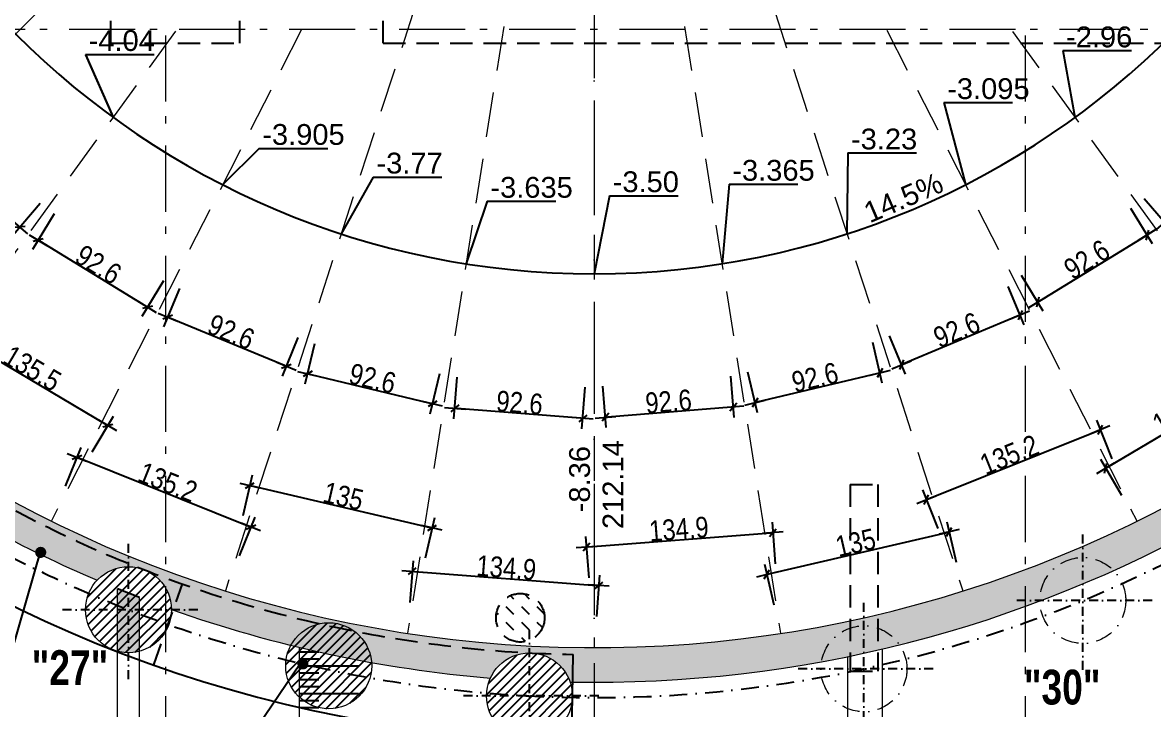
# Model space of a CAD drawing. Header units: centimetres. Extents: x 13865 to 22908, y -23237 to -19037.
# Drawn here: x 14992 to 15807, y -22697 to -22202 of the extents above; entities that cross this region are included whole.
import ezdxf
from ezdxf.enums import TextEntityAlignment as Align

# ---------------------------------------------------------------- set-up
doc = ezdxf.new("R2010")
doc.units = ezdxf.units.CM
doc.header["$LTSCALE"] = 25.4
doc.header["$PDMODE"] = 1
doc.header["$PDSIZE"] = -2
for name, pattern in [('CACHEX2', [19.05, 12.7, -6.35]), ('Style de ligne -6', [1.04164, 0.625, -0.20828, 0.06943, -0.13893]), ('TIRETPTX2', [50.8, 25.4, -12.7, 0, -12.7])]:
    doc.linetypes.add(name, pattern=pattern)
for name, color, linetype in [('01_cote_gen', 4, 'Continuous'), ('01_linteaux', 2, 'Continuous'), ('01_murs_sup', 2, 'CACHEX2'), ('01_poch_murs', 253, 'Continuous'), ('01_texte', 230, 'Continuous'), ('AA_COTES', 2, 'Continuous')]:
    doc.layers.add(name, color=color, linetype=linetype)
for name, color, linetype, lineweight in [('01_murs_coup', 5, 'Continuous', 60), ('01_PIEUX', 5, 'Continuous', 60), ('B Général', 7, 'Continuous', 5)]:
    doc.layers.add(name, color=color, linetype=linetype, lineweight=lineweight)
doc.styles.add('impact', font='impact.ttf')
doc.styles.add('MATTE_TXT', font='arial.ttf')
doc.styles.add('STYLE2', font='ARIALN.TTF')
doc.dimstyles.new('JB50', dxfattribs={"dimscale": 0.1, "dimtxt": 150, "dimasz": 15, "dimexe": 0.1, "dimexo": 0.1, "dimgap": 0.09, "dimtad": 1, "dimdec": 1, "dimdsep": 46, "dimtxsty": 'STYLE2', "dimblk1": 'BOND_G', "dimblk2": 'BOND_D', "dimsah": 1, "dimcen": 1.5, "dimdle": 0.01, "dimse1": 1, "dimse2": 1, "dimclrd": 4, "dimclre": 2, "dimclrt": 6, "dimazin": 2, "dimtfac": 2.333333, "dimtdec": 1, "dimtix": 1, "dimtmove": 2, "dimatfit": 3, "dimldrblk": 'BOND_G', "dimfxl": 1, "dimtolj": 1, "dimtzin": 0, "dimarcsym": 0})

# ---------------------------------------------------------------- blocks, each defined once
blk = doc.blocks.new('BOND_G')
at = {"layer": 'AA_COTES', "color": 0}
for p, q in [((0, -5), (0, 15)), ((5, 0), (-5, 0)), ((1.77, 1.77), (-1.77, -1.77))]:
    blk.add_line(p, q, dxfattribs=at)
blk = doc.blocks.new('BOND_D')
at = {"layer": 'AA_COTES', "color": 0}
for p, q in [((5, 0), (-5, 0)), ((-1.77, -1.77), (1.77, 1.77)), ((0, 5), (0, -15))]:
    blk.add_line(p, q, dxfattribs=at)
blk = doc.blocks.new('*D287')
at = {"layer": '01_cote_gen', "color": 4, "lineweight": -2, "transparency": 16777216}
blk.add_line((15393.95, -22487.43), (15304.65, -22480.4), dxfattribs=at)
at = {"layer": 'Defpoints', "color": 0, "transparency": 16777216}
for p in [(15311.36, -22376.01), (15403.65, -22383.27), (15303.16, -22480.29)]:
    blk.add_point(p, dxfattribs=at)
at = {"layer": '01_cote_gen', "color": 4, "lineweight": -2, "transparency": 16777216, "xscale": 1.5, "yscale": 1.5, "zscale": 1.5}
for name, p, rotation in [('BOND_D', (15303.16, -22480.29), 175.5004257909797), ('BOND_G', (15395.44, -22487.55), 355.5004257909797)]:
    blk.add_blockref(name, p, dxfattribs=dict(at, rotation=rotation))
at = {"layer": '01_cote_gen', "color": 6, "lineweight": 0, "transparency": 16777216, "insert": (15349.9, -22476.27), "char_height": 15, "attachment_point": 5, "rotation": 355.50043, "style": 'STYLE2'}
blk.add_mtext('\\A1;92.6', dxfattribs=at)
blk = doc.blocks.new('*D288')
at = {"layer": '01_cote_gen', "color": 4, "lineweight": -2, "transparency": 16777216}
blk.add_line((15285.65, -22476.68), (15198.56, -22455.77), dxfattribs=at)
at = {"layer": 'Defpoints', "color": 0, "transparency": 16777216}
for p in [(15221.35, -22354.4), (15311.36, -22376.01), (15197.1, -22455.42)]:
    blk.add_point(p, dxfattribs=at)
at = {"layer": '01_cote_gen', "color": 4, "lineweight": -2, "transparency": 16777216, "xscale": 1.5, "yscale": 1.5, "zscale": 1.5}
for name, p, rotation in [('BOND_D', (15197.1, -22455.42), 166.5012672106668), ('BOND_G', (15287.11, -22477.03), 346.5012672106668)]:
    blk.add_blockref(name, p, dxfattribs=dict(at, rotation=rotation))
at = {"layer": '01_cote_gen', "color": 6, "lineweight": 0, "transparency": 16777216, "insert": (15243.89, -22458.77), "char_height": 15, "attachment_point": 5, "rotation": 346.50127, "style": 'STYLE2'}
blk.add_mtext('\\A1;92.6', dxfattribs=at)
blk = doc.blocks.new('*D289')
at = {"layer": '01_cote_gen', "color": 4, "lineweight": -2, "transparency": 16777216}
blk.add_line((15180.35, -22449.46), (15097.59, -22415.19), dxfattribs=at)
at = {"layer": 'Defpoints', "color": 0, "transparency": 16777216}
for p in [(15135.82, -22318.98), (15221.35, -22354.4), (15096.21, -22414.62)]:
    blk.add_point(p, dxfattribs=at)
at = {"layer": '01_cote_gen', "color": 4, "lineweight": -2, "transparency": 16777216, "xscale": 1.5, "yscale": 1.5, "zscale": 1.5}
for name, p, rotation in [('BOND_D', (15096.21, -22414.62), 157.5020773191621), ('BOND_G', (15181.74, -22450.04), 337.502077319162)]:
    blk.add_blockref(name, p, dxfattribs=dict(at, rotation=rotation))
at = {"layer": '01_cote_gen', "color": 6, "lineweight": 0, "transparency": 16777216, "insert": (15141.91, -22425.24), "char_height": 15, "attachment_point": 5, "rotation": 337.50208, "style": 'STYLE2'}
blk.add_mtext('\\A1;92.6', dxfattribs=at)
blk = doc.blocks.new('*D290')
at = {"layer": '01_cote_gen', "color": 4, "lineweight": -2, "transparency": 16777216}
blk.add_line((15080.35, -22406.63), (15003.98, -22359.83), dxfattribs=at)
at = {"layer": 'Defpoints', "color": 0, "transparency": 16777216}
for p in [(15056.88, -22270.61), (15135.82, -22318.98), (15002.7, -22359.05)]:
    blk.add_point(p, dxfattribs=at)
at = {"layer": '01_cote_gen', "color": 4, "lineweight": -2, "transparency": 16777216, "xscale": 1.5, "yscale": 1.5, "zscale": 1.5}
for name, p, rotation in [('BOND_D', (15002.7, -22359.05), 148.5028362771669), ('BOND_G', (15081.63, -22407.41), 328.502836277167)]:
    blk.add_blockref(name, p, dxfattribs=dict(at, rotation=rotation))
at = {"layer": '01_cote_gen', "color": 6, "lineweight": 0, "transparency": 16777216, "insert": (15046.17, -22376.69), "char_height": 15, "attachment_point": 5, "rotation": 328.50284, "style": 'STYLE2'}
blk.add_mtext('\\A1;92.6', dxfattribs=at)
blk = doc.blocks.new('*D291')
at = {"layer": '01_cote_gen', "color": 4, "lineweight": -2, "transparency": 16777216}
blk.add_line((14988.37, -22348.53), (14920.26, -22290.36), dxfattribs=at)
at = {"layer": 'Defpoints', "color": 0, "transparency": 16777216}
for p in [(14986.48, -22210.5), (15056.88, -22270.61), (14919.12, -22289.38)]:
    blk.add_point(p, dxfattribs=at)
at = {"layer": '01_cote_gen', "color": 4, "lineweight": -2, "transparency": 16777216, "xscale": 1.5, "yscale": 1.5, "zscale": 1.5}
for name, p, rotation in [('BOND_D', (14919.12, -22289.38), 139.5035253965985), ('BOND_G', (14989.51, -22349.5), 319.5035253965985)]:
    blk.add_blockref(name, p, dxfattribs=dict(at, rotation=rotation))
at = {"layer": '01_cote_gen', "color": 6, "lineweight": 0, "transparency": 16777216, "insert": (14959.29, -22313.61), "char_height": 15, "attachment_point": 5, "rotation": 319.50353, "style": 'STYLE2'}
blk.add_mtext('\\A1;92.6', dxfattribs=at)
blk = doc.blocks.new('*D292')
at = {"layer": '01_cote_gen', "color": 4, "lineweight": -2, "transparency": 16777216}
blk.add_line((15502.59, -22479.51), (15413.28, -22486.54), dxfattribs=at)
at = {"layer": 'Defpoints', "color": 0, "transparency": 16777216}
for p in [(15495.95, -22376.01), (15403.65, -22383.27), (15411.79, -22486.66)]:
    blk.add_point(p, dxfattribs=at)
at = {"layer": '01_cote_gen', "color": 4, "lineweight": -2, "transparency": 16777216, "xscale": 1.5, "yscale": 1.5, "zscale": 1.5}
for name, p, rotation in [('BOND_G', (15504.08, -22479.39), 4.500000055383282), ('BOND_D', (15411.79, -22486.66), 184.5000000553833)]:
    blk.add_blockref(name, p, dxfattribs=dict(at, rotation=rotation))
at = {"layer": '01_cote_gen', "color": 6, "lineweight": 0, "transparency": 16777216, "insert": (15457.33, -22475.38), "char_height": 15, "attachment_point": 5, "rotation": 4.5, "style": 'STYLE2'}
blk.add_mtext('\\A1;92.6', dxfattribs=at)
blk = doc.blocks.new('*D293')
at = {"layer": '01_cote_gen', "color": 4, "lineweight": -2, "transparency": 16777216}
blk.add_line((15608.32, -22455.16), (15521.12, -22475.81), dxfattribs=at)
at = {"layer": 'Defpoints', "color": 0, "transparency": 16777216}
for p in [(15586.06, -22354.67), (15495.95, -22376.01), (15519.66, -22476.16)]:
    blk.add_point(p, dxfattribs=at)
at = {"layer": '01_cote_gen', "color": 4, "lineweight": -2, "transparency": 16777216, "xscale": 1.5, "yscale": 1.5, "zscale": 1.5}
for name, p, rotation in [('BOND_G', (15609.78, -22454.82), 13.32362844039355), ('BOND_D', (15519.66, -22476.16), 193.3236284403936)]:
    blk.add_blockref(name, p, dxfattribs=dict(at, rotation=rotation))
at = {"layer": '01_cote_gen', "color": 6, "lineweight": 0, "transparency": 16777216, "insert": (15562.95, -22458.03), "char_height": 15, "attachment_point": 5, "rotation": 13.32363, "style": 'STYLE2'}
blk.add_mtext('\\A1;92.6', dxfattribs=at)
blk = doc.blocks.new('*D294')
at = {"layer": '01_cote_gen', "color": 4, "lineweight": -2, "transparency": 16777216}
blk.add_line((15709.45, -22413.68), (15626.77, -22448.22), dxfattribs=at)
at = {"layer": 'Defpoints', "color": 0, "transparency": 16777216}
for p in [(15671.5, -22318.97), (15586.06, -22354.67), (15625.39, -22448.8)]:
    blk.add_point(p, dxfattribs=at)
at = {"layer": '01_cote_gen', "color": 4, "lineweight": -2, "transparency": 16777216, "xscale": 1.5, "yscale": 1.5, "zscale": 1.5}
for name, p, rotation in [('BOND_G', (15710.83, -22413.1), 22.67637159840344), ('BOND_D', (15625.39, -22448.8), 202.6763715984034)]:
    blk.add_blockref(name, p, dxfattribs=dict(at, rotation=rotation))
at = {"layer": '01_cote_gen', "color": 6, "lineweight": 0, "transparency": 16777216, "insert": (15665.15, -22423.87), "char_height": 15, "attachment_point": 5, "rotation": 22.67637, "style": 'STYLE2'}
blk.add_mtext('\\A1;92.6', dxfattribs=at)
blk = doc.blocks.new('*D295')
at = {"layer": '01_cote_gen', "color": 4, "lineweight": -2, "transparency": 16777216}
blk.add_line((15801.19, -22356.15), (15724.81, -22402.96), dxfattribs=at)
at = {"layer": 'Defpoints', "color": 0, "transparency": 16777216}
for p in [(15750.35, -22270.32), (15671.42, -22318.7), (15723.53, -22403.74)]:
    blk.add_point(p, dxfattribs=at)
at = {"layer": '01_cote_gen', "color": 4, "lineweight": -2, "transparency": 16777216, "xscale": 1.5, "yscale": 1.5, "zscale": 1.5}
for name, p, rotation in [('BOND_G', (15802.47, -22355.37), 31.49999999504393), ('BOND_D', (15723.53, -22403.74), 211.499999995044)]:
    blk.add_blockref(name, p, dxfattribs=dict(at, rotation=rotation))
at = {"layer": '01_cote_gen', "color": 6, "lineweight": 0, "transparency": 16777216, "insert": (15759, -22373.02), "char_height": 15, "attachment_point": 5, "rotation": 31.5, "style": 'STYLE2'}
blk.add_mtext('\\A1;92.6', dxfattribs=at)
blk = doc.blocks.new('*D296')
at = {"layer": '01_cote_gen', "color": 4, "lineweight": -2, "transparency": 16777216}
blk.add_line((15884.33, -22287.11), (15816.21, -22345.29), dxfattribs=at)
at = {"layer": 'Defpoints', "color": 0, "transparency": 16777216}
for p in [(15820.84, -22210.47), (15750.44, -22270.59), (15815.07, -22346.26)]:
    blk.add_point(p, dxfattribs=at)
at = {"layer": '01_cote_gen', "color": 4, "lineweight": -2, "transparency": 16777216, "xscale": 1.5, "yscale": 1.5, "zscale": 1.5}
for name, p, rotation in [('BOND_G', (15885.47, -22286.13), 40.49999999484894), ('BOND_D', (15815.07, -22346.26), 220.4999999948489)]:
    blk.add_blockref(name, p, dxfattribs=dict(at, rotation=rotation))
at = {"layer": '01_cote_gen', "color": 6, "lineweight": 0, "transparency": 16777216, "insert": (15845.29, -22310.37), "char_height": 15, "attachment_point": 5, "rotation": 40.5, "style": 'STYLE2'}
blk.add_mtext('\\A1;92.6', dxfattribs=at)
blk = doc.blocks.new('*D303')
at = {"layer": '01_cote_gen', "color": 4, "lineweight": -2, "transparency": 16777216}
blk.add_line((14937.65, -22424.4), (15051.67, -22491.84), dxfattribs=at)
at = {"layer": 'Defpoints', "color": 0, "transparency": 16777216}
for p in [(14895.65, -22492.48), (15052.96, -22492.6), (15012.25, -22561.44)]:
    blk.add_point(p, dxfattribs=at)
at = {"layer": '01_cote_gen', "color": 4, "lineweight": -2, "transparency": 16777216, "xscale": 1.5, "yscale": 1.5, "zscale": 1.5}
for name, p, rotation in [('BOND_G', (14936.36, -22423.64), 149.3992875574409), ('BOND_D', (15052.96, -22492.6), 329.3992875574409)]:
    blk.add_blockref(name, p, dxfattribs=dict(at, rotation=rotation))
at = {"layer": '01_cote_gen', "color": 6, "lineweight": 0, "transparency": 16777216, "insert": (14998.56, -22451.52), "char_height": 15, "attachment_point": 5, "rotation": 329.39929, "style": 'STYLE2'}
blk.add_mtext('\\A1;135.5', dxfattribs=at)
blk = doc.blocks.new('*D304')
at = {"layer": '01_cote_gen', "color": 4, "lineweight": -2, "transparency": 16777216}
blk.add_line((15032.05, -22516.06), (15154.74, -22565.23), dxfattribs=at)
at = {"layer": 'Defpoints', "color": 0, "transparency": 16777216}
for p in [(15012.25, -22561.44), (15156.13, -22565.79), (15137.72, -22611.73)]:
    blk.add_point(p, dxfattribs=at)
at = {"layer": '01_cote_gen', "color": 4, "lineweight": -2, "transparency": 16777216, "xscale": 1.5, "yscale": 1.5, "zscale": 1.5}
for name, p, rotation in [('BOND_G', (15030.66, -22515.5), 158.1586289054542), ('BOND_D', (15156.13, -22565.79), 338.1586289054542)]:
    blk.add_blockref(name, p, dxfattribs=dict(at, rotation=rotation))
at = {"layer": '01_cote_gen', "color": 6, "lineweight": 0, "transparency": 16777216, "insert": (15096.25, -22533.53), "char_height": 15, "attachment_point": 5, "rotation": 338.15863, "style": 'STYLE2'}
blk.add_mtext('\\A1;135.2', dxfattribs=at)
blk = doc.blocks.new('*D305')
at = {"layer": '01_cote_gen', "color": 4, "lineweight": -2, "transparency": 16777216}
blk.add_line((15156.84, -22536.18), (15285.37, -22566.08), dxfattribs=at)
at = {"layer": 'Defpoints', "color": 0, "transparency": 16777216}
for p in [(15286.83, -22566.42), (15137.72, -22611.73), (15269.17, -22642.31)]:
    blk.add_point(p, dxfattribs=at)
at = {"layer": '01_cote_gen', "color": 4, "lineweight": -2, "transparency": 16777216, "xscale": 1.5, "yscale": 1.5, "zscale": 1.5}
for name, p, rotation in [('BOND_G', (15155.38, -22535.84), 166.9017639712213), ('BOND_D', (15286.83, -22566.42), 346.9017639712214)]:
    blk.add_blockref(name, p, dxfattribs=dict(at, rotation=rotation))
at = {"layer": '01_cote_gen', "color": 6, "lineweight": 0, "transparency": 16777216, "insert": (15222.84, -22543.66), "char_height": 15, "attachment_point": 5, "rotation": 346.90176, "style": 'STYLE2'}
blk.add_mtext('\\A1;135', dxfattribs=at)
blk = doc.blocks.new('*D306')
at = {"layer": '01_cote_gen', "color": 4, "lineweight": -2, "transparency": 16777216}
blk.add_line((15274.07, -22597.84), (15405.56, -22607.87), dxfattribs=at)
at = {"layer": 'Defpoints', "color": 0, "transparency": 16777216}
for p in [(15407.05, -22607.99), (15269.17, -22642.31), (15403.65, -22652.58)]:
    blk.add_point(p, dxfattribs=at)
at = {"layer": '01_cote_gen', "color": 4, "lineweight": -2, "transparency": 16777216, "xscale": 1.5, "yscale": 1.5, "zscale": 1.5}
for name, p, rotation in [('BOND_G', (15272.58, -22597.72), 175.6350250297888), ('BOND_D', (15407.05, -22607.99), 355.6350250297888)]:
    blk.add_blockref(name, p, dxfattribs=dict(at, rotation=rotation))
at = {"layer": '01_cote_gen', "color": 6, "lineweight": 0, "transparency": 16777216, "insert": (15340.4, -22595.21), "char_height": 15, "attachment_point": 5, "rotation": 355.63503, "style": 'STYLE2'}
blk.add_mtext('\\A1;134.9', dxfattribs=at)
blk = doc.blocks.new('*D307')
at = {"layer": '01_cote_gen', "color": 4, "lineweight": -2, "transparency": 16777216}
blk.add_line((15399.61, -22580.01), (15531.1, -22569.97), dxfattribs=at)
at = {"layer": 'Defpoints', "color": 0, "transparency": 16777216}
for p in [(15532.59, -22569.86), (15538.12, -22642.31), (15403.65, -22652.58)]:
    blk.add_point(p, dxfattribs=at)
at = {"layer": '01_cote_gen', "color": 4, "lineweight": -2, "transparency": 16777216, "xscale": 1.5, "yscale": 1.5, "zscale": 1.5}
for name, p, rotation in [('BOND_D', (15532.59, -22569.86), 4.36496560659475), ('BOND_G', (15398.12, -22580.12), 184.3649656065948)]:
    blk.add_blockref(name, p, dxfattribs=dict(at, rotation=rotation))
at = {"layer": '01_cote_gen', "color": 6, "lineweight": 0, "transparency": 16777216, "insert": (15464.77, -22567.34), "char_height": 15, "attachment_point": 5, "rotation": 4.36497, "style": 'STYLE2'}
blk.add_mtext('\\A1;134.9', dxfattribs=at)
blk = doc.blocks.new('*D308')
at = {"layer": '01_cote_gen', "color": 4, "lineweight": -2, "transparency": 16777216}
blk.add_line((15529.72, -22599.57), (15658.25, -22569.67), dxfattribs=at)
at = {"layer": 'Defpoints', "color": 0, "transparency": 16777216}
for p in [(15659.72, -22569.33), (15669.58, -22611.73), (15538.12, -22642.31)]:
    blk.add_point(p, dxfattribs=at)
at = {"layer": '01_cote_gen', "color": 4, "lineweight": -2, "transparency": 16777216, "xscale": 1.5, "yscale": 1.5, "zscale": 1.5}
for name, p, rotation in [('BOND_D', (15659.72, -22569.33), 13.09821898588035), ('BOND_G', (15528.26, -22599.91), 193.0982189858804)]:
    blk.add_blockref(name, p, dxfattribs=dict(at, rotation=rotation))
at = {"layer": '01_cote_gen', "color": 6, "lineweight": 0, "transparency": 16777216, "insert": (15592.25, -22577.15), "char_height": 15, "attachment_point": 5, "rotation": 13.09822, "style": 'STYLE2'}
blk.add_mtext('\\A1;135', dxfattribs=at)
blk = doc.blocks.new('*D309')
at = {"layer": '01_cote_gen', "color": 4, "lineweight": -2, "transparency": 16777216}
blk.add_line((15644.65, -22545.49), (15767.33, -22496.31), dxfattribs=at)
at = {"layer": 'Defpoints', "color": 0, "transparency": 16777216}
for p in [(15768.72, -22495.76), (15795.05, -22561.44), (15669.58, -22611.73)]:
    blk.add_point(p, dxfattribs=at)
at = {"layer": '01_cote_gen', "color": 4, "lineweight": -2, "transparency": 16777216, "xscale": 1.5, "yscale": 1.5, "zscale": 1.5}
for name, p, rotation in [('BOND_D', (15768.72, -22495.76), 21.84135758130381), ('BOND_G', (15643.25, -22546.04), 201.8413575813038)]:
    blk.add_blockref(name, p, dxfattribs=dict(at, rotation=rotation))
at = {"layer": '01_cote_gen', "color": 6, "lineweight": 0, "transparency": 16777216, "insert": (15703.14, -22513.78), "char_height": 15, "attachment_point": 5, "rotation": 21.84136, "style": 'STYLE2'}
blk.add_mtext('\\A1;135.2', dxfattribs=at)
blk = doc.blocks.new('*D310')
at = {"layer": '01_cote_gen', "color": 4, "lineweight": -2, "transparency": 16777216}
blk.add_line((15773.86, -22522.67), (15887.88, -22455.23), dxfattribs=at)
at = {"layer": 'Defpoints', "color": 0, "transparency": 16777216}
for p in [(15889.17, -22454.47), (15911.65, -22492.48), (15795.05, -22561.44)]:
    blk.add_point(p, dxfattribs=at)
at = {"layer": '01_cote_gen', "color": 4, "lineweight": -2, "transparency": 16777216, "xscale": 1.5, "yscale": 1.5, "zscale": 1.5}
for name, p, rotation in [('BOND_D', (15889.17, -22454.47), 30.60070277268213), ('BOND_G', (15772.57, -22523.43), 210.6007027726821)]:
    blk.add_blockref(name, p, dxfattribs=dict(at, rotation=rotation))
at = {"layer": '01_cote_gen', "color": 6, "lineweight": 0, "transparency": 16777216, "insert": (15826.97, -22482.35), "char_height": 15, "attachment_point": 5, "rotation": 30.6007, "style": 'STYLE2'}
blk.add_mtext('\\A1;135.5', dxfattribs=at)

msp = doc.modelspace()

# ---------------------------------------------------------------- hatches: boundary and pattern name
at = {"layer": '01_murs_sup', "ltscale": 3}
h = msp.add_hatch(dxfattribs=at)
h.set_pattern_fill('DASH', color=256, scale=2.5, angle=135)
h.set_pattern_definition([(135, (-7407.861, -11313.8405), (-11.2253202, 9e-16), [7.9375, -7.9375])])
h.paths.add_polyline_path([(15360.58, -22617.02, 0.610112), (15332.91, -22631.26, 0.576333), (15359.11, -22646.44)])
h.paths.add_polyline_path([(15360.58, -22617.02), (15359.11, -22646.44, 0.268768), (15367.91, -22631.26, 0.24215)])
at = {"layer": '01_poch_murs', "ltscale": 3}
h = msp.add_hatch(color=256, dxfattribs=at)
h.dxf.hatch_style = 1
h.paths.add_polyline_path([(14657.87, -21322.81), (14651.3, -21322.81, -0.273821), (14626, -21341.71), (14599.27, -21430.8, -0.220612), (14610.24, -21454.46, -0.379703), (14582.93, -21485.24), (14556.32, -21573.93, -0.233234), (14568.46, -21598.52, -0.393589), (14539.65, -21629.45), (14513.17, -21717.6, -0.233153), (14525.3, -21742.19, -0.319498), (14504.46, -21771.48), (14504.99, -21793.46), (14530, -21793.46), (14528.99, -21751.85), (14615.83, -21462.74, -0.201705), (14616.95, -21459.03)])
h.paths.add_polyline_path([(14530, -21793.46), (14504.99, -21793.46), (14507.88, -21913.17, -0.240193), (14528.07, -21932.81), (14533.37, -21932.81)])
h.paths.add_polyline_path([(14533.45, -21932.81), (14528.07, -21932.81, -0.082081), (14529.71, -21942.78, -0.255395), (14515.46, -21968.87, 0.060716), (14590.01, -22176.32, -0.427582), (14624.62, -22204.81), (14633.62, -22204.81, -0.082342)])
h.paths.add_polyline_path([(14633.62, -22204.81), (14624.62, -22204.81, -0.018495), (14624.7, -22207.1, -0.175361), (14617.52, -22226.94, 0.018369), (14653.42, -22283.4, -0.49138), (14692.27, -22313.39, -0.140327), (14687.58, -22329.8, 0.039537), (14785.13, -22435.51, -0.562063), (14830.38, -22463.05, -0.084286), (14828.64, -22473.28, 0.030117), (14917.69, -22537.26, -0.624137), (14967.72, -22561.72, -0.038185), (14967.36, -22566.44, 0.023759), (15045.2, -22604.23, -0.503932), (15094.71, -22609.91), (15094.71, -22597.12, -0.176123)])
h.paths.add_polyline_path([(16194, -22220.01, 0.004783), (16202.53, -22204.81), (16173.89, -22204.81, -0.175533), (15714.71, -22596.41), (15714.71, -22623.05, 0.003037), (15725.09, -22619.21, -0.003459), (15725.08, -22618.78, -0.673625), (15778.33, -22597.19, 0.039631), (15904.66, -22527.69, -0.058892), (15903.81, -22520.47, -0.595794), (15951.76, -22494.51, 0.039592), (16059.62, -22399.03, -0.114707), (16056.44, -22385.36, -0.523076), (16098.27, -22356.31, 0.045804)])
h.paths.add_polyline_path([(16098.27, -22356.31, 0.523076), (16056.44, -22385.36, 0.114707), (16059.62, -22399.03, 0.015814)], flags=17)
h.paths.add_polyline_path([(15951.76, -22494.51, 0.595794), (15903.81, -22520.47, 0.058892), (15904.66, -22527.69, 0.015814)], flags=17)
h.paths.add_polyline_path([(15778.33, -22597.19, 0.673625), (15725.08, -22618.78, 0.003459), (15725.09, -22619.21, 0.015815)], flags=17)
h.paths.add_polyline_path([(15714.71, -22596.41, -0.08989), (15403.76, -22652.76), (15403.76, -22677.76, 0.04526), (15567.67, -22662.89, -0.678492), (15623.99, -22650.74, 0.026046), (15714.71, -22623.05)])
h.paths.add_polyline_path([(15567.67, -22662.89, 0.015814), (15623.99, -22650.74, 0.678492)], flags=17)
h.paths.add_polyline_path([(15403.76, -22652.76, -0.089312), (15094.71, -22597.12), (15094.71, -22609.91, -0.130083), (15098.85, -22625.22, 0.064835), (15328.86, -22674.68, -0.678492), (15386.4, -22677.6, 0.004763), (15403.76, -22677.76)])
at = {"layer": '01_poch_murs'}
h = msp.add_hatch(dxfattribs=at)
h.set_pattern_fill('ANSI31', color=256, scale=1.5)
h.set_pattern_definition([(45, (-3140.84, -13922.1297), (-3.367596, 3.367596), [])])
h.paths.add_polyline_path([(15067.85, -22594.4, 0.414214), (15036.85, -22625.4), (15067.85, -22625.4)])
h.paths.add_polyline_path([(15067.85, -22625.4), (15036.85, -22625.4, 0.414214), (15067.85, -22656.4)])
h.paths.add_polyline_path([(15067.85, -22594.4), (15067.85, -22625.4), (15098.85, -22625.4, 0.414214)])
h.paths.add_polyline_path([(15098.85, -22625.4), (15067.85, -22625.4), (15067.85, -22656.4, 0.414214)])
at = {"layer": '01_poch_murs', "ltscale": 3}
h = msp.add_hatch(color=256, dxfattribs=at)
h.dxf.hatch_style = 1
h.paths.add_polyline_path([(15075.85, -22628.48, -0.002325), (15067.85, -22625.4), (15067.85, -22656.4, 0.065347), (15075.85, -22655.35)])
h.paths.add_polyline_path([(15067.85, -22625.4), (15059.85, -22645.89), (15059.85, -22655.35, 0.065347), (15067.85, -22656.4)])
h.paths.add_polyline_path([(15067.85, -22613.53), (15059.85, -22610.36), (15059.85, -22622.22, 0.002334), (15067.85, -22625.4)])
h.paths.add_polyline_path([(15071.86, -22615.12), (15067.85, -22613.53), (15067.85, -22625.4)])
h.paths.add_polyline_path([(15067.85, -22625.4), (15059.85, -22625.4), (15059.85, -22645.89)])
h.paths.add_polyline_path([(15075.85, -22616.7), (15071.86, -22615.12), (15067.85, -22625.4), (15075.85, -22625.4)])
h.paths.add_polyline_path([(15059.85, -22622.22), (15059.85, -22625.4), (15067.85, -22625.4, -0.002334)])
h.paths.add_polyline_path([(15075.85, -22625.4), (15067.85, -22625.4, 0.002325), (15075.85, -22628.48)], flags=17)
at = {"layer": '01_poch_murs'}
h = msp.add_hatch(dxfattribs=at)
h.set_pattern_fill('ANSI31', color=256, scale=1.5)
h.set_pattern_definition([(45, (-2996.4466, -13962.573), (-3.367596, 3.367596), [])])
h.paths.add_polyline_path([(15212.25, -22634.84, 0.414214), (15181.25, -22665.84), (15212.25, -22665.84)])
h.paths.add_polyline_path([(15212.25, -22665.84), (15181.25, -22665.84, 0.414214), (15212.25, -22696.84)])
h.paths.add_polyline_path([(15212.25, -22634.84), (15212.25, -22665.84), (15243.25, -22665.84, 0.414214)])
h.paths.add_polyline_path([(15243.25, -22665.84), (15212.25, -22665.84), (15212.25, -22696.84, 0.414214)])
h = msp.add_hatch(dxfattribs=at)
h.set_pattern_fill('ANSI31', color=256, scale=1.5)
h.set_pattern_definition([(45, (-2851.6404, -13984.312), (-3.367596, 3.367596), [])])
h.paths.add_polyline_path([(15357.05, -22656.58, 0.414214), (15326.05, -22687.58), (15357.05, -22687.58)])
h.paths.add_polyline_path([(15357.05, -22687.58), (15326.05, -22687.58, 0.414214), (15357.05, -22718.58)])
h.paths.add_polyline_path([(15357.05, -22656.58), (15357.05, -22687.58), (15388.05, -22687.58, 0.414214)])
h.paths.add_polyline_path([(15388.05, -22687.58), (15357.05, -22687.58), (15357.05, -22718.58, 0.414214)])

# ---------------------------------------------------------------- linework, layer by layer
at = {"layer": '01_linteaux', "linetype": 'TIRETPTX2', "ltscale": 0.01}
for p, q in [((15756.08, -22668.78), (15756.08, -22568.78)), ((15067.85, -22675.4), (15067.85, -22575.4)), ((15598.25, -22718.02), (15598.25, -22618.02)), ((15806.08, -22618.78), (15706.08, -22618.78)), ((15117.85, -22625.4), (15017.85, -22625.4)), ((15357.05, -22737.58), (15357.05, -22637.58)), ((15648.25, -22668.02), (15548.25, -22668.02)), ((15407.05, -22687.58), (15307.05, -22687.58))]:
    msp.add_line(p, q, dxfattribs=at)
at = {"layer": '01_linteaux', "linetype": 'CACHEX2', "ltscale": 0.05}
msp.add_line((15086.09, -22665.26), (15106.76, -22606.81), dxfattribs=at)
at = {"layer": '01_linteaux', "linetype": 'Continuous', "ltscale": 0.05}
msp.add_line((15387.51, -22719.62), (15388.56, -22657.63), dxfattribs=at)
at = {"layer": '01_linteaux', "linetype": 'TIRETPTX2', "ltscale": 0.02}
msp.add_arc((15403.76, -21766.76), 922, 186.43891, 321.92875, dxfattribs=at)
at = {"layer": '01_linteaux', "linetype": 'CACHEX2', "ltscale": 0.05}
msp.add_arc((15403.76, -21766.76), 891, 190.74028, 269.02294, dxfattribs=at)
at = {"layer": '01_linteaux', "linetype": 'Continuous', "ltscale": 0.05}
msp.add_arc((15403.76, -21766.76), 953, 190.4302, 269.02294, dxfattribs=at)
at = {"layer": '01_murs_coup', "linetype": 'TIRETPTX2', "lineweight": 5, "ltscale": 0.1}
msp.add_line((15403.76, -20468.62), (15403.76, -22736.04), dxfattribs=at)
at = {"layer": '01_murs_coup', "linetype": 'Continuous', "lineweight": 5}
for p, q in [((15059.85, -22736.35), (15059.85, -22610.36)), ((15075.85, -22742.03), (15075.85, -22616.7))]:
    msp.add_line(p, q, dxfattribs=at)
for radius, start, end in [(886, 190.7667, 343.38595), (911, 268.90841, 330.1635), (911, 241.378, 246.82221), (911, 250.44619, 265.28443)]:
    msp.add_arc((15403.76, -21766.76), radius, start, end, dxfattribs=at)
at = {"layer": '01_murs_sup', "ltscale": 0.05}
for p, q in [((15055.1, -22217.1), (15055.1, -22197.1)), ((15148.21, -22217.1), (15148.21, -22197.1)), ((15251.41, -22217.1), (15251.41, -22197.1)), ((15055.1, -22217.1), (15148.21, -22217.1)), ((15055.1, -22217.1), (15148.21, -22217.1)), ((15251.41, -22217.1), (16195.66, -22217.1)), ((15588.25, -22535.22), (15588.25, -22669.76)), ((15588.25, -22535.22), (15588.25, -22669.76)), ((15588.25, -22535.22), (15608.25, -22535.22)), ((15608.25, -22535.22), (15608.25, -22669.76)), ((15608.25, -22535.22), (15608.25, -22669.76)), ((15588.25, -22669.76), (15608.25, -22669.76))]:
    msp.add_line(p, q, dxfattribs=at)
msp.add_circle((15350.41, -22631.26), 17.5, dxfattribs=at)
at = {"layer": '01_PIEUX', "color": 2, "linetype": 'Continuous', "lineweight": 5}
for p, q in [((15190.85, -22652.54), (15190.85, -22774.27)), ((15611.45, -22653.77), (15611.45, -22775.38)), ((15586.45, -22659.26), (15586.45, -22780.34))]:
    msp.add_line(p, q, dxfattribs=at)
at = {"layer": '01_PIEUX', "linetype": 'TIRETPTX2', "lineweight": 5, "ltscale": 0.02}
for centre in [(15756.08, -22618.78), (15598.25, -22668.02)]:
    msp.add_circle(centre, 31, dxfattribs=at)
at = {"layer": '01_PIEUX', "linetype": 'Continuous', "lineweight": 5}
for centre in [(15067.85, -22625.4), (15212.25, -22665.84), (15357.05, -22687.58)]:
    msp.add_circle(centre, 31, dxfattribs=at)
at = {"layer": '01_poch_murs', "linetype": 'CACHEX2', "lineweight": 5, "ltscale": 0.1}
for p, q in [((15177.4, -22019.57), (14790.67, -22406.3)), ((15215.53, -22051.91), (14895.62, -22492.23)), ((15591.74, -22052.16), (15911.65, -22492.48)), ((15258.37, -22078.41), (15012.25, -22561.44)), ((15548.93, -22078.4), (15795.05, -22561.44)), ((15304.76, -22097.62), (15137.72, -22611.73)), ((15502.54, -22097.61), (15669.58, -22611.73)), ((15353.59, -22109.34), (15269.17, -22642.31)), ((15403.65, -22113.27), (15403.65, -22652.58)), ((15453.71, -22109.33), (15538.12, -22642.31))]:
    msp.add_line(p, q, dxfattribs=at)
at = {"layer": '01_poch_murs', "ltscale": 3}
msp.add_line((15075.85, -22616.7), (15059.85, -22610.36), dxfattribs=at)
at = {"layer": '01_texte'}
for p, q in [((15036.8, -22225.23), (15086.3, -22225.23)), ((15036.8, -22225.23), (15056.82, -22270.35)), ((15036.83, -22225.48), (15056.86, -22270.59)), ((15741.62, -22222.34), (15791.11, -22222.34)), ((15741.62, -22222.34), (15750.35, -22270.32)), ((15655.97, -22259.88), (15705.47, -22259.88)), ((15655.97, -22259.88), (15671.42, -22318.7)), ((15162.02, -22292.9), (15135.8, -22318.97)), ((15162.02, -22292.9), (15211.52, -22292.9)), ((15586.56, -22296.19), (15585.97, -22354.4)), ((15586.56, -22296.19), (15636.06, -22296.19)), ((15244.39, -22313.56), (15221.33, -22354.4)), ((15244.39, -22313.56), (15293.89, -22313.56)), ((15500.99, -22318.75), (15495.95, -22376.01)), ((15500.99, -22318.75), (15550.49, -22318.75)), ((15414.73, -22326.97), (15403.65, -22383.27)), ((15414.73, -22326.97), (15464.23, -22326.97)), ((15326.54, -22331.02), (15311.38, -22375.83)), ((15326.54, -22331.02), (15376.04, -22331.02)), ((15004.56, -22582.09), (14968.78, -22706.35)), ((15190.85, -22655.84), (15205.14, -22655.84)), ((15190.85, -22660.84), (15205.14, -22660.84)), ((15191.68, -22664.51), (15124.46, -22763.54)), ((15190.85, -22665.84), (15233.64, -22665.84)), ((15190.85, -22670.84), (15205.14, -22670.84)), ((15190.85, -22675.84), (15205.14, -22675.84)), ((15190.85, -22680.84), (15205.14, -22680.84)), ((15190.85, -22685.84), (15233.64, -22685.84)), ((15190.85, -22690.84), (15205.14, -22690.84)), ((15190.85, -22695.84), (15205.14, -22695.84))]:
    msp.add_line(p, q, dxfattribs=at)
at = {"layer": '01_texte', "const_width": 4}
for points in [[(15002.56, -22584.09, 1), (15006.56, -22584.09, 1)], [(15191.68, -22664.51, 1), (15195.68, -22664.51, 1)]]:
    msp.add_lwpolyline(points, format="xyb", close=True, dxfattribs=at)
at = {"layer": '01_texte'}
msp.add_arc((15403.65, -21793.27), 590, 180.01798, 89.99782, dxfattribs=at)
at = {"layer": 'B Général', "color": 1, "linetype": 'Style de ligne -6', "lineweight": 13, "ltscale": 3}
msp.add_line((15094.71, -22814.77), (15094.71, -20468.62), dxfattribs=at)
at = {"layer": 'B Général', "color": 1, "linetype": 'Style de ligne -6', "lineweight": 13, "ltscale": 3, "true_color": 0xff0000}
for p, q in [((15714.71, -22814.77), (15714.71, -20468.62)), ((16421.97, -22207.1), (14135.32, -22207.1))]:
    msp.add_line(p, q, dxfattribs=at)

# ---------------------------------------------------------------- texts
at = {"layer": '01_texte', "style": 'MATTE_TXT'}
for s, p in [('-2.96', (15744.01, -22220.03)), ('-4.04', (15039.13, -22222.67)), ('-3.095', (15658.3, -22257.32)), ('-3.905', (15164.36, -22290.35)), ('-3.23', (15588.9, -22293.63)), ('-3.77', (15246.73, -22311)), ('-3.365', (15503.32, -22316.19)), ('-3.50', (15417.06, -22324.41)), ('-3.635', (15328.87, -22328.46))]:
    msp.add_text(s, height=15, dxfattribs=at).set_placement(p)
for s, rotation, p in [('14.5%%%', 23.36199, (15602.39, -22347.01)), ('212.14', 90, (15424.77, -22567.32)), ('-8.36', 90, (15400.64, -22555.2))]:
    msp.add_text(s, height=15, rotation=rotation, dxfattribs=at).set_placement(p)
at = {"layer": '01_texte', "style": 'impact'}
for s, p in [('"27"', (15025.67, -22687.15)), ('"30"', (15741.2, -22701.21))]:
    msp.add_text(s, height=25, rotation=0, dxfattribs=at).set_placement(p, align=Align.BOTTOM_CENTER)

# ---------------------------------------------------------------- dimensions: what is measured, and where the dimension line sits
at = {"layer": '01_cote_gen', "lineweight": 0}
for p1, p2, distance, picture, middle in [((15056.88, -22270.61), (14986.48, -22210.5), 103.74, '*D291', (14959.29, -22313.61)), ((15820.84, -22210.47), (15750.44, -22270.59), 99.51, '*D296', (15845.29, -22310.37)), ((15750.35, -22270.32), (15671.42, -22318.7), 99.75, '*D295', (15759, -22373.02)), ((15135.82, -22318.98), (15056.88, -22270.61), 103.72, '*D290', (15046.17, -22376.69)), ((15221.35, -22354.4), (15135.82, -22318.98), 103.51, '*D289', (15141.91, -22425.24)), ((15671.5, -22318.97), (15586.06, -22354.67), 102.01, '*D294', (15665.15, -22423.87)), ((15311.36, -22376.01), (15221.35, -22354.4), 103.88, '*D288', (15243.89, -22458.77)), ((15586.06, -22354.67), (15495.95, -22376.01), 102.92, '*D293', (15562.95, -22458.03)), ((15403.65, -22383.27), (15311.36, -22376.01), 104.6, '*D287', (15349.9, -22476.27)), ((15495.95, -22376.01), (15403.65, -22383.27), 103.7, '*D292', (15457.33, -22475.38)), ((14895.65, -22492.48), (15012.25, -22561.44), 79.98, '*D303', (14998.56, -22451.52)), ((15795.05, -22561.44), (15911.65, -22492.48), 44.16, '*D310', (15826.97, -22482.35)), ((15669.58, -22611.73), (15795.05, -22561.44), 70.76, '*D309', (15703.14, -22513.78)), ((15012.25, -22561.44), (15137.72, -22611.73), 49.49, '*D304', (15096.25, -22533.53)), ((15137.72, -22611.73), (15269.17, -22642.31), 77.92, '*D305', (15222.84, -22543.66)), ((15403.65, -22652.58), (15538.12, -22642.31), 72.67, '*D307', (15464.77, -22567.34)), ((15538.12, -22642.31), (15669.58, -22611.73), 43.53, '*D308', (15592.25, -22577.15)), ((15269.17, -22642.31), (15403.65, -22652.58), 44.72, '*D306', (15340.4, -22595.21))]:
    dim = msp.add_aligned_dim(p1=p1, p2=p2, distance=distance, dimstyle='JB50', dxfattribs=at)
    dim.commit()
    dim.dimension.update_dxf_attribs({"geometry": picture, "text_midpoint": middle})

doc.saveas('drawing.dxf')
